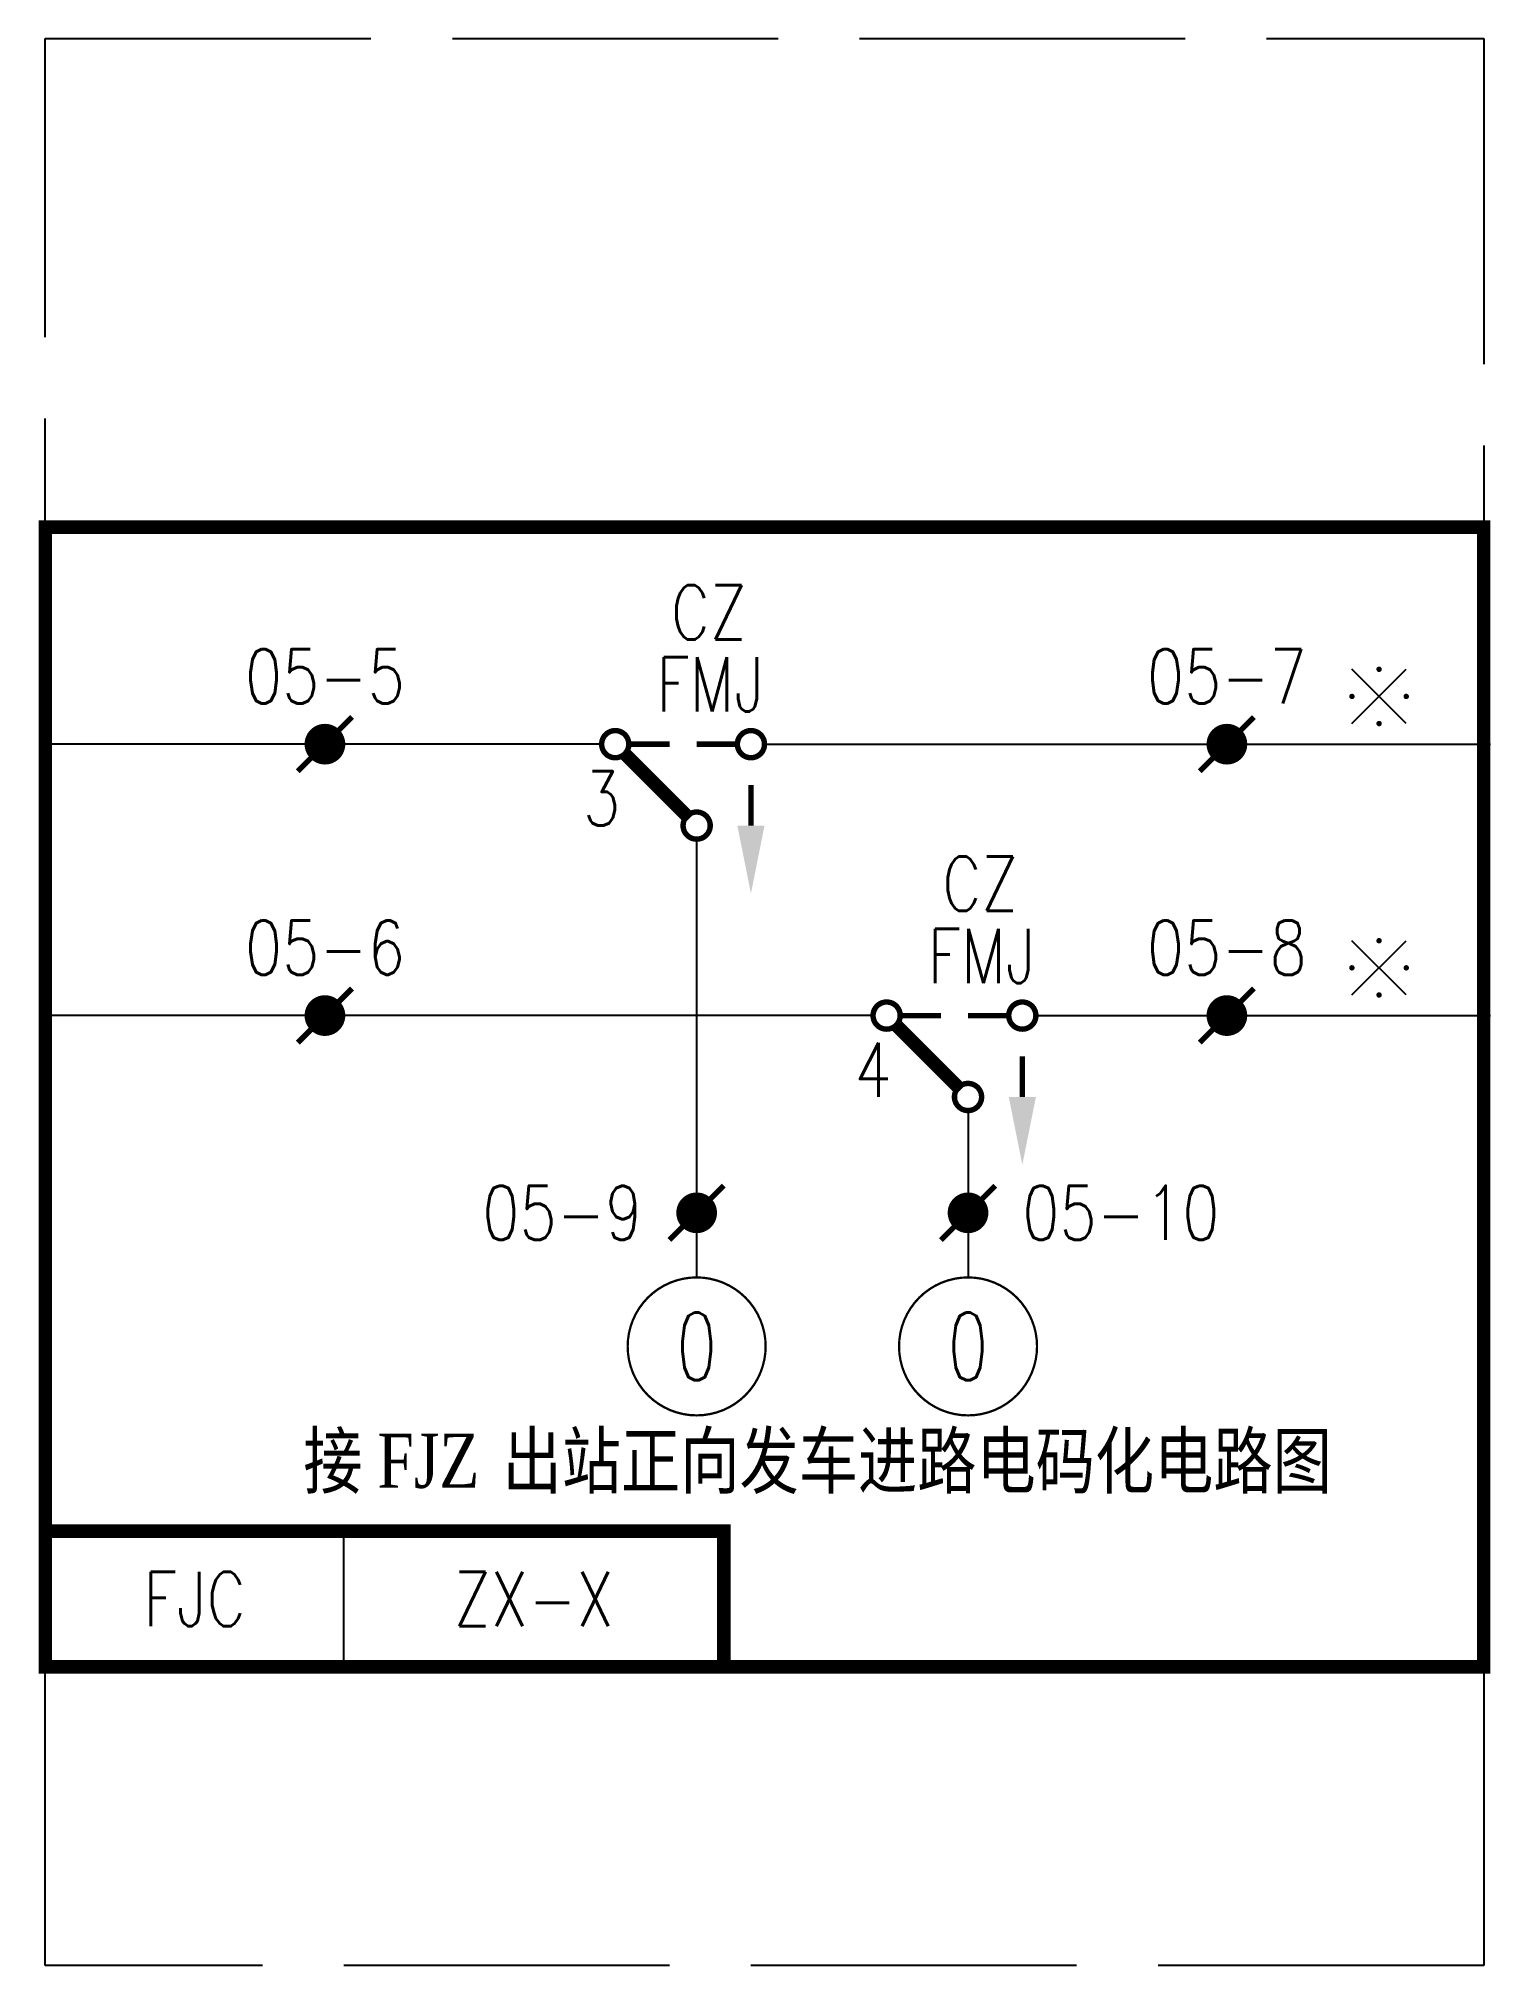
# Model space of a CAD drawing. Header units: millimetres. Extents: x -0.2 to 53.2, y -71 to 0.
import ezdxf
from ezdxf.enums import TextEntityAlignment as Align

# ---------------------------------------------------------------- set-up
doc = ezdxf.new("R2010")
doc.units = ezdxf.units.MM
doc.linetypes.add('ACAD_ISO02W100', pattern=[15, 12, -3])
doc.layers.add('hide', color=7, linetype='Continuous')
doc.styles.add('CHINESE', font='TIMES.TTF', dxfattribs={"width": 0.7})
doc.styles.get("Standard").update_dxf_attribs({"font": 'txt.shx', "bigfont": 'hztxt.shx'})

# ---------------------------------------------------------------- blocks, each defined once
blk = doc.blocks.new('conti_2')
for points in [[(-1, -1), (1, 1)], [(1, -1), (-1, 1)]]:
    blk.add_lwpolyline(points)
for points in [[(0.05, 1, 0.1, 0.1, 1), (-0.05, 1, 0.1, 0.1, 1)], [(-0.95, 0, 0.1, 0.1, 1), (-1.05, 0, 0.1, 0.1, 1)], [(1.05, 0, 0.1, 0.1, 1), (0.95, 0, 0.1, 0.1, 1)], [(0.05, -1, 0.1, 0.1, 1), (-0.05, -1, 0.1, 0.1, 1)]]:
    blk.add_lwpolyline(points, format="xyseb", close=True)
at = {"width": 0.7}
blk.add_attdef('1', (1.451, -0.908), '', height=2, dxfattribs=at)

msp = doc.modelspace()

# ---------------------------------------------------------------- linework, layer by layer
for p, q in [((20.5, -26), (0, -26)), ((26.5, -26), (53.25, -26)), ((24, -29.5), (24, -45.649)), ((30.5, -36), (0, -36)), ((36.5, -36), (53.25, -36)), ((34, -39.5), (34, -45.649))]:
    msp.add_line(p, q)
at = {"color": 7}
msp.add_line((11, -60), (11, -55), dxfattribs=at)
for points, const_width in [([(0, -58), (0, -18), (53, -18), (53, -60), (0, -60), (0, -56)], 0.5), ([(9.303, -27), (11.303, -25)], 0.2), ([(42.538, -27), (44.538, -25)], 0.2), ([(23.732, -28.732), (21.358, -26.358)], 0.5), ([(21.5, -26), (23, -26)], 0.2), ([(24, -26), (25.5, -26)], 0.2), ([(26, -29), (26, -27.5)], 0.2), ([(9.303, -37), (11.303, -35)], 0.2), ([(42.538, -37), (44.538, -35)], 0.2), ([(33.732, -38.732), (31.358, -36.358)], 0.5), ([(31.5, -36), (33, -36)], 0.2), ([(34, -36), (35.5, -36)], 0.2), ([(36, -39), (36, -37.5)], 0.2), ([(23, -44.268), (25, -42.268)], 0.2), ([(33, -44.268), (35, -42.268)], 0.2)]:
    msp.add_lwpolyline(points, dxfattribs=dict(const_width=const_width))
for points, const_width in [([(9.928, -26, 1), (10.678, -26, 1)], 0.75), ([(43.163, -26, 1), (43.913, -26, 1)], 0.75), ([(9.928, -36, 1), (10.678, -36, 1)], 0.75), ([(43.163, -36, 1), (43.913, -36, 1)], 0.75), ([(23.625, -43.268, 1), (24.375, -43.268, 1)], 0.75), ([(33.625, -43.268, 1), (34.375, -43.268, 1)], 0.75), ([(21.458, -48.19, 1), (26.542, -48.19, 1)], 0.0833), ([(31.458, -48.19, 1), (36.542, -48.19, 1)], 0.0833)]:
    msp.add_lwpolyline(points, format="xyb", close=True, dxfattribs=dict(const_width=const_width))
at = {"const_width": 0.2}
for points in [[(21, -26.5, 1), (21, -25.5, 1), (21, -26.5)], [(26, -26.5, 1), (26, -25.5, 1), (26, -26.5)], [(24, -29.5, 1), (24, -28.5, 1), (24, -29.5)], [(31, -36.5, 1), (31, -35.5, 1), (31, -36.5)], [(36, -36.5, 1), (36, -35.5, 1), (36, -36.5)], [(34, -39.5, 1), (34, -38.5, 1), (34, -39.5)]]:
    msp.add_lwpolyline(points, format="xyb", dxfattribs=at)
at = {"color": 7, "const_width": 0.5}
for points in [[(0, -55), (0, -60), (25, -60)], [(0, -55), (25, -55), (25, -60)]]:
    msp.add_lwpolyline(points, dxfattribs=at)
at = {"color": 7}
msp.add_lwpolyline([(0, -55), (0, -60), (25, -60)], dxfattribs=at)
for points in [[(25.5, -29), (26.5, -29), (26, -31.5)], [(35.5, -39), (36.5, -39), (36, -41.5)]]:
    msp.add_solid(points)
at = {"layer": 'hide', "linetype": 'ACAD_ISO02W100'}
msp.add_lwpolyline([(0, 0), (53, 0), (53, -71), (0, -71)], close=True, dxfattribs=at)

# ---------------------------------------------------------------- block references
at = {"color": 3}
for p in [(49.146, -24.241), (49.146, -34.241)]:
    msp.add_blockref('conti_2', p, dxfattribs=at)

# ---------------------------------------------------------------- texts
at = {"color": 3, "width": 0.8}
for s, p in [('CZ', (24.453, -22.145)), ('05-5', (10.303, -24.5)), ('05-7', (43.538, -24.5)), ('CZ', (34.453, -32.145)), ('05-6', (10.303, -34.5)), ('05-8', (43.538, -34.5))]:
    msp.add_text(s, height=2, dxfattribs=at).set_placement(p, align=Align.CENTER)
at = {"width": 0.8}
for s, p in [('FMJ', (24.5, -23.8)), ('3', (20.5, -28)), ('FMJ', (34.5, -33.8)), ('4', (30.5, -38))]:
    msp.add_text(s, height=2, dxfattribs=at).set_placement(p, align=Align.MIDDLE)
msp.add_text('05-9', height=2, dxfattribs=at).set_placement((22, -43.268), align=Align.MIDDLE_RIGHT)
msp.add_text('05-10', height=2, dxfattribs=at).set_placement((36, -43.268), align=Align.MIDDLE_LEFT)
at = {"color": 3, "width": 0.7}
for p in [(24, -48.19), (34, -48.19)]:
    msp.add_text('0', height=2.5, dxfattribs=at).set_placement(p, align=Align.MIDDLE)
at = {"style": 'CHINESE', "width": 0.8}
for s, p in [('接', (10.599, -53.401)), ('出站正向发车进路电码化电路图', (32.127, -53.401))]:
    msp.add_text(s, height=2, dxfattribs=at).set_placement(p, align=Align.CENTER)
at = {"color": 3, "style": 'CHINESE', "width": 0.8}
msp.add_text('FJZ', height=2, dxfattribs=at).set_placement((14.115, -53.401), align=Align.CENTER)
at = {"color": 7, "width": 0.8}
msp.add_text('FJC', height=2, dxfattribs=at).set_placement((5.5, -57.5), align=Align.MIDDLE)
at = {"color": 5, "width": 0.8}
msp.add_text('ZX-X', height=2, dxfattribs=at).set_placement((18, -57.5), align=Align.MIDDLE)

doc.saveas('drawing.dxf')
